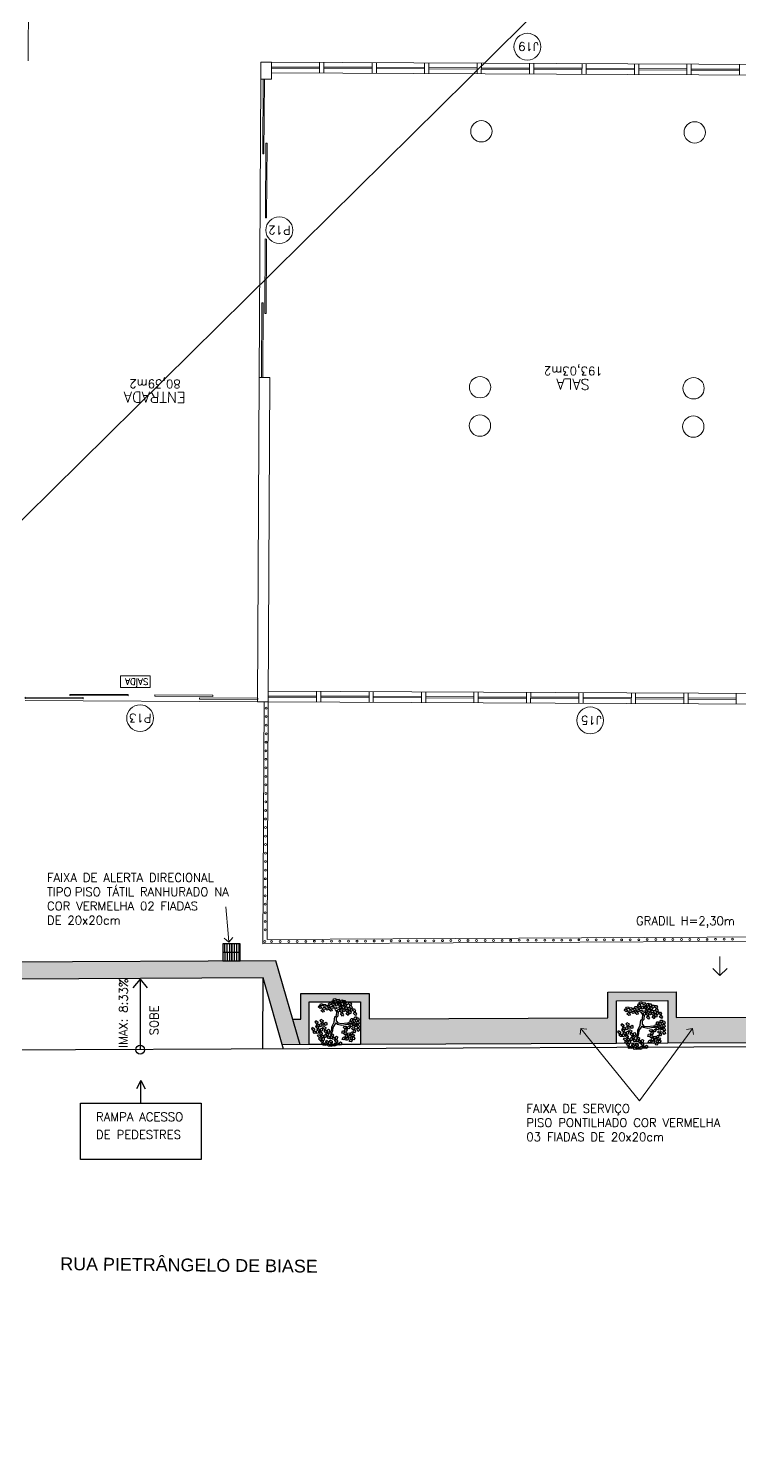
# Model space of a CAD drawing. Extents: x -1057 to 3416, y -340 to 4111.
# Drawn here: x 2302.78 to 2319.45, y -56.35 to -23.34 of the extents above; entities that cross this region are included whole.
import ezdxf
from ezdxf.enums import TextEntityAlignment as Align

# ---------------------------------------------------------------- set-up
doc = ezdxf.new("R2010")
doc.units = 0
doc.header["$LTSCALE"] = 50
for name, pattern in [('CONTINU', [0]), ('DASHDOT', [1, 0.5, -0.25, 0, -0.25]), ('DGN Style 1', [0.003115, 5.18318e-06, -0.00311]), ('HIDDEN', [9.525, 6.35, -3.175])]:
    doc.linetypes.add(name, pattern=pattern)
doc.layers.add('0.1', color=8, linetype='Continuous', lineweight=13)
doc.layers.add('Margem A3', color=8, linetype='DGN Style 1', lineweight=0)
for name, color, linetype in [('HAC', 1, 'Continuous'), ('medir projeto', 6, 'Continuous'), ('OK', 96, 'Continuous')]:
    doc.layers.add(name, color=color, linetype=linetype)
doc.styles.add('60x100', font='romans.shx', dxfattribs={"height": 0.2})
doc.styles.add('80X50', font='romans.shx')
doc.styles.add('ROBERTO', font='swissek.ttf')
doc.styles.get("Standard").update_dxf_attribs({"font": 'romans.shx'})

# ---------------------------------------------------------------- blocks, each defined once
blk = doc.blocks.new('ÁREA')
for p in [(0.00005, 0.00376), (0, 0)]:
    blk.add_attdef('COMPARTIMENTO', text='', height=0.0025).set_placement(p, align=Align.CENTER)
at = {"color": 1}
for p in [(-0.00005, -0.00376), (-0.0001, -0.00752)]:
    blk.add_attdef('ÁREA', text='', height=0.002, dxfattribs=at).set_placement(p, align=Align.CENTER)
blk = doc.blocks.new('L', base_point=(1.368, 0.591))
at = {"color": 3, "lineweight": -2}
for p, q in [((1.275, 0.567), (1.306, 0.592)), ((1.288, 0.517), (1.275, 0.567)), ((1.281, 0.65), (1.312, 0.675)), ((1.294, 0.6), (1.281, 0.65)), ((1.317, 0.508), (1.288, 0.517)), ((1.322, 0.591), (1.294, 0.6)), ((1.306, 0.592), (1.336, 0.538)), ((1.312, 0.675), (1.342, 0.621)), ((1.336, 0.538), (1.317, 0.508)), ((1.342, 0.621), (1.322, 0.591)), ((1.337, 0.489), (1.356, 0.548)), ((1.376, 0.484), (1.337, 0.489)), ((1.356, 0.548), (1.391, 0.554)), ((1.404, 0.527), (1.376, 0.484)), ((1.391, 0.554), (1.404, 0.527))]:
    blk.add_line(p, q, dxfattribs=at)
blk = doc.blocks.new('Árvore-13')
at = {"color": 3}
for p, q in [((-0.8, 0.3), (-0.96, 0.41)), ((-0.8, 0.41), (-0.95, 0.5)), ((-0.36, 0.35), (-0.8, 0.41)), ((-0.37, 0.23), (-0.8, 0.3)), ((-0.13, 0.11), (-0.37, 0.23)), ((-0.07, 0.19), (-0.36, 0.35)), ((-0.07, -0.04), (-0.13, 0.11)), ((0.03, 0.07), (-0.07, 0.19)), ((0.03, 0.07), (0.32, 0.33)), ((0.12, -0.05), (0.28, 0.13)), ((0.28, 0.13), (0.42, 0.28)), ((0.32, 0.33), (0.41, 0.54)), ((0.41, 0.54), (0.48, 0.66)), ((0.42, 0.28), (0.5, 0.51)), ((0.48, 0.66), (0.57, 0.72)), ((0.5, 0.51), (0.63, 0.67)), ((0.57, 0.72), (0.61, 0.82)), ((0.63, 0.67), (0.78, 0.72)), ((-0.3, -0.39), (-0.42, -0.69)), ((-0.2, -0.45), (-0.31, -0.74)), ((-0.31, -0.74), (-0.24, -0.89)), ((-0.15, -0.3), (-0.3, -0.39)), ((-0.05, -0.38), (-0.2, -0.45)), ((-0.07, -0.04), (-0.15, -0.3)), ((0.12, -0.05), (-0.05, -0.38))]:
    blk.add_line(p, q, dxfattribs=at)
at = {"color": 3, "xscale": 3.048, "yscale": 3.048, "zscale": 3.048}
for p, rotation in [((-1.3, 0.88), 347.8021081598379), ((-0.93, 0.96), 295.0165150851705), ((-0.72, 1.45), 295.0165150851705), ((-0.49, 1.26), 295.0165150851705), ((-0.25, 1.14), 295.0165150851705), ((0.17, 1.45), 190.1248425347958), ((0.35, 0.95), 190.1248425347958), ((0.58, 1.4), 190.1248425347958), ((0.68, 0.78), 190.1248425347958), ((0.85, 1.34), 190.1248425347958), ((1.21, 1.15), 190.1248425347958), ((1.32, 0.75), 190.1248425347958), ((-1.44, 0.37), 347.8021081598379), ((-1.13, 0.41), 347.8021081598379), ((-0.85, 0.46), 295.0165150851705), ((-0.35, 0.69), 295.0165150851705), ((0.76, 0.27), 190.1248425347958), ((0.8, -0.3), 190.1248425347958), ((1.12, 0.57), 190.1248425347958), ((1.2, -0.32), 190.1248425347958), ((1.25, 0.04), 190.1248425347958), ((1.58, 0.11), 190.1248425347958), ((-0.1, -0.9), 66.16076666471405), ((-0.02, -1.19), 66.16076666471405), ((0.5, -1), 66.16076666471405), ((-0.45, -1.4), 66.16076666471405), ((0.62, -1.32), 66.16076666471405)]:
    blk.add_blockref('L', p, dxfattribs=dict(at, rotation=rotation))
for p in [(-1.39, -0.31), (-1.23, -0.88), (-1.05, -0.53), (-0.87, -1.13), (-0.85, -0.45), (-0.67, -1.02), (-0.45, -1.04), (-0.44, -0.54)]:
    blk.add_blockref('L', p, dxfattribs=at)
blk = doc.blocks.new('_Open90')
at = {"color": 0, "linetype": 'ByBlock', "lineweight": -2}
for p, q in [((0, 0), (-1, 0)), ((-0.5, 0.5), (0, 0)), ((0, 0), (-0.5, -0.5))]:
    blk.add_line(p, q, dxfattribs=at)

msp = doc.modelspace()

# ---------------------------------------------------------------- hatches: boundary and pattern name
at = {"layer": 'HAC'}
h = msp.add_hatch(dxfattribs=at)
h.set_pattern_fill('HEX', color=256, scale=0.01, angle=90.0645, style=0)
h.set_pattern_definition([(90.064457, (1874.800696, -214.722465), (-0.0549925784, -6.1866e-05), [0.03175, -0.0635]), (210.064457, (1874.800696, -214.722465), (0.027549867, -0.047594037), [0.03175, -0.0635]), (150.064457, (1874.80066, -214.690715), (-0.0274427115, -0.047655903), [0.03175, -0.0635])])
h.paths.add_polyline_path([(2302.529, -45.642), (2308.279, -45.613), (2308.73, -47.183), (2309.145, -47.181), (2309.145, -47.178), (2308.58, -45.212), (2302.23, -45.243), (2301.646, -47.214), (2302.064, -47.212)])
h.paths.add_polyline_path([(2305.153, -47.268), (2305.162, -45.377), (2304.862, -45.376), (2304.853, -47.266)], flags=9)
h = msp.add_hatch(dxfattribs=at)
h.set_pattern_fill('HEX', color=256, scale=0.01, angle=90.0645, style=0)
h.set_pattern_definition([(90.064457, (1880.475065, -183.519685), (-0.0549925784, -6.1866e-05), [0.03175, -0.0635]), (210.064457, (1880.475065, -183.519685), (0.027549867, -0.047594037), [0.03175, -0.0635]), (150.064457, (1880.47503, -183.487936), (-0.0274427115, -0.047655903), [0.03175, -0.0635])])
h.paths.add_polyline_path([(2345.122, -46.427), (2332.722, -46.476), (2332.72, -45.475), (2332.674, -45.475), (2332.532, -45.552), (2332.554, -45.476), (2330.82, -45.484), (2330.821, -46.484), (2326.428, -46.505), (2326.426, -45.905), (2324.526, -45.914), (2324.529, -46.514), (2317.961, -46.545), (2317.959, -45.945), (2316.359, -45.952), (2316.361, -46.552), (2310.764, -46.578), (2310.764, -45.979), (2309.164, -45.98), (2309.164, -46.581), (2308.974, -46.582), (2309.146, -47.181), (2309.363, -47.18), (2309.364, -46.18), (2309.895, -46.18), (2309.903, -46.15), (2309.967, -46.18), (2310.095, -46.18), (2310.107, -46.137), (2310.144, -46.131), (2310.143, -46.18), (2310.157, -46.179), (2310.168, -46.142), (2310.196, -46.143), (2310.218, -46.179), (2310.242, -46.179), (2310.274, -46.175), (2310.274, -46.179), (2310.564, -46.179), (2310.563, -47.179), (2316.563, -47.151), (2316.56, -46.151), (2317.759, -46.146), (2317.763, -47.145), (2324.731, -47.113), (2324.727, -46.113), (2326.227, -46.106), (2326.23, -47.106), (2331.026, -47.083), (2331.021, -45.683), (2332.521, -45.676), (2332.526, -47.077), (2343.274, -47.026), (2345.124, -47.017)])
h.paths.add_polyline_path([(2309.949, -46.155), (2309.923, -46.133), (2309.934, -46.107), (2309.983, -46.101), (2310.005, -46.137), (2310.008, -46.131)], flags=16)
at = {"layer": 'medir projeto', "linetype": 'CONTINU', "lineweight": -2}
h = msp.add_hatch(dxfattribs=at)
h.set_pattern_fill('GRATE', color=1, scale=0.07, angle=450.2529)
h.set_pattern_definition([(90.252904, (1874.800696, -214.722465), (-0.055561959, -0.000245253), []), (180.252904, (1874.8007, -214.72247), (0.00098101, -0.22224783), [])])
h.paths.add_polyline_path([(2307.74, -44.814), (2307.34, -44.814), (2307.34, -45.216), (2307.74, -45.216)])

# ---------------------------------------------------------------- linework, layer by layer
at = {"layer": '0.1', "color": 8, "linetype": 'DASHDOT', "ltscale": 0.4}
msp.add_line((2302.777, -24.111), (2302.922, 5.289), dxfattribs=at)
at = {"layer": '0.1', "color": 7}
for p, q in [((2308.225, -24.538), (2308.227, -24.138)), ((2308.477, -24.139), (2308.227, -24.138)), ((2308.475, -24.539), (2308.477, -24.139)), ((2308.225, -24.538), (2308.475, -24.539)), ((2308.153, -39.138), (2308.191, -31.538)), ((2308.191, -31.538), (2308.441, -31.539)), ((2308.403, -39.139), (2308.441, -31.539)), ((2308.153, -39.138), (2308.403, -39.139)), ((2318.984, -45.112), (2318.984, -45.562)), ((2318.984, -45.562), (2318.816, -45.397)), ((2318.984, -45.562), (2319.152, -45.397))]:
    msp.add_line(p, q, dxfattribs=at)
at = {"layer": '0.1', "color": 8}
for p, q in [((2320.668, -24.449), (2308.476, -24.389)), ((2308.477, -24.139), (2320.669, -24.199)), ((2308.477, -24.249), (2309.606, -24.255)), ((2309.606, -24.285), (2308.477, -24.279)), ((2309.706, -24.255), (2310.835, -24.261)), ((2310.835, -24.291), (2309.706, -24.285)), ((2310.935, -24.261), (2312.064, -24.267)), ((2312.064, -24.297), (2310.935, -24.291)), ((2312.164, -24.267), (2313.293, -24.273)), ((2313.293, -24.303), (2312.164, -24.297)), ((2313.393, -24.273), (2314.523, -24.279)), ((2314.522, -24.309), (2313.393, -24.303)), ((2315.752, -24.315), (2314.622, -24.309)), ((2314.623, -24.279), (2315.752, -24.285)), ((2315.852, -24.285), (2316.981, -24.291)), ((2316.981, -24.321), (2315.852, -24.315)), ((2317.081, -24.292), (2318.21, -24.297)), ((2318.21, -24.327), (2317.081, -24.322)), ((2318.31, -24.298), (2319.439, -24.303)), ((2319.439, -24.333), (2318.31, -24.328)), ((2308.225, -24.538), (2308.191, -31.538)), ((2308.405, -38.889), (2321.504, -38.954)), ((2302.703, -39.111), (2308.153, -39.138)), ((2308.303, -39.138), (2308.275, -44.813)), ((2308.403, -39.139), (2308.376, -44.713)), ((2323.053, -39.211), (2308.403, -39.139)), ((2308.404, -38.999), (2309.533, -39.005)), ((2309.533, -39.035), (2308.404, -39.029)), ((2309.633, -39.005), (2310.762, -39.011)), ((2310.762, -39.041), (2309.633, -39.035)), ((2310.862, -39.011), (2311.991, -39.017)), ((2311.991, -39.047), (2310.862, -39.041)), ((2312.091, -39.017), (2313.221, -39.023)), ((2313.221, -39.053), (2312.091, -39.047)), ((2313.321, -39.023), (2314.45, -39.029)), ((2314.45, -39.059), (2313.321, -39.053)), ((2314.55, -39.029), (2315.679, -39.035)), ((2315.679, -39.065), (2314.55, -39.059)), ((2315.779, -39.035), (2316.908, -39.041)), ((2316.908, -39.071), (2315.779, -39.065)), ((2317.008, -39.041), (2318.137, -39.047)), ((2318.137, -39.077), (2317.008, -39.071)), ((2318.237, -39.047), (2319.366, -39.053)), ((2319.366, -39.083), (2318.237, -39.077)), ((2308.376, -44.713), (2354.461, -44.481)), ((2308.275, -44.813), (2354.504, -44.581))]:
    msp.add_line(p, q, dxfattribs=at)
for points in [[(2309.605, -24.395), (2309.606, -24.145)], [(2309.706, -24.145), (2309.705, -24.395)], [(2310.834, -24.401), (2310.836, -24.151)], [(2310.936, -24.151), (2310.934, -24.401)], [(2312.064, -24.407), (2312.065, -24.157)], [(2312.165, -24.157), (2312.164, -24.407)], [(2313.293, -24.413), (2313.294, -24.163)], [(2313.394, -24.163), (2313.393, -24.413)], [(2314.522, -24.419), (2314.523, -24.169)], [(2314.623, -24.169), (2314.622, -24.419)], [(2315.751, -24.425), (2315.752, -24.175)], [(2315.852, -24.175), (2315.851, -24.425)], [(2316.98, -24.431), (2316.981, -24.181)], [(2317.081, -24.182), (2317.08, -24.432)], [(2318.209, -24.437), (2318.211, -24.187)], [(2318.311, -24.188), (2318.309, -24.438)], [(2319.438, -24.443), (2319.44, -24.193)], [(2309.533, -39.145), (2309.534, -38.895)], [(2309.634, -38.895), (2309.633, -39.145)], [(2310.762, -39.151), (2310.763, -38.901)], [(2310.863, -38.901), (2310.862, -39.151)], [(2311.991, -39.157), (2311.992, -38.907)], [(2312.092, -38.907), (2312.091, -39.157)], [(2313.22, -39.163), (2313.221, -38.913)], [(2313.321, -38.913), (2313.32, -39.163)], [(2314.449, -39.169), (2314.45, -38.919)], [(2314.55, -38.919), (2314.549, -39.169)], [(2315.678, -39.175), (2315.679, -38.925)], [(2315.779, -38.925), (2315.778, -39.175)], [(2316.907, -39.181), (2316.909, -38.931)], [(2317.009, -38.931), (2317.007, -39.181)], [(2318.137, -39.187), (2318.138, -38.937)], [(2318.238, -38.937), (2318.237, -39.187)], [(2319.366, -39.193), (2319.367, -38.943)]]:
    msp.add_lwpolyline(points, dxfattribs=at)
for points in [[(2308.28, -24.538), (2308.31, -24.538), (2308.302, -26.288), (2308.272, -26.288)], [(2308.343, -26.038), (2308.373, -26.039), (2308.364, -27.789), (2308.334, -27.788)], [(2308.323, -30.038), (2308.353, -30.039), (2308.362, -28.289), (2308.332, -28.288)], [(2308.246, -31.538), (2308.276, -31.538), (2308.284, -29.788), (2308.254, -29.788)], [(2304.066, -39.038), (2302.704, -39.031), (2302.704, -39.061), (2304.066, -39.068)], [(2305.117, -38.973), (2303.754, -38.966), (2303.754, -38.996), (2305.116, -39.003)], [(2307.104, -38.983), (2305.742, -38.976), (2305.741, -39.006), (2307.104, -39.013)], [(2308.154, -39.058), (2306.791, -39.051), (2306.791, -39.081), (2308.154, -39.088)]]:
    msp.add_lwpolyline(points, close=True, dxfattribs=at)
at = {"layer": '0.1', "color": 8, "linetype": 'CONTINU'}
msp.add_lwpolyline([(2305.635, -38.531), (2304.941, -38.528), (2304.94, -38.803), (2305.634, -38.806)], close=True, dxfattribs=at)
at = {"layer": '0.1', "color": 7}
for points in [[(2307.463, -44.576), (2307.406, -43.952)], [(2315.851, -46.958), (2317.099, -48.498)], [(2318.225, -46.963), (2317.099, -48.498)]]:
    msp.add_lwpolyline(points, dxfattribs=at)
at = {"layer": '0.1', "color": 8}
for centre, radius in [((2314.472, -23.779), 0.314), ((2308.661, -28.081), 0.314), ((2305.4, -39.524), 0.314), ((2308.353, -39.289), 0.0225), ((2315.944, -39.576), 0.314), ((2308.352, -39.489), 0.0225), ((2308.35, -39.889), 0.0225), ((2308.351, -39.689), 0.0225), ((2308.348, -40.289), 0.0225), ((2308.349, -40.089), 0.0225), ((2308.347, -40.489), 0.0225), ((2308.345, -40.889), 0.0225), ((2308.346, -40.689), 0.0225), ((2308.344, -41.089), 0.0225), ((2308.342, -41.489), 0.0225), ((2308.343, -41.289), 0.0225), ((2308.34, -41.889), 0.0225), ((2308.341, -41.689), 0.0225), ((2308.339, -42.089), 0.0225), ((2308.337, -42.489), 0.0225), ((2308.338, -42.289), 0.0225), ((2308.335, -42.889), 0.0225), ((2308.336, -42.689), 0.0225), ((2308.334, -43.089), 0.0225), ((2308.332, -43.489), 0.0225), ((2308.333, -43.289), 0.0225), ((2308.33, -43.889), 0.0225), ((2308.331, -43.689), 0.0225), ((2308.329, -44.089), 0.0225), ((2308.327, -44.489), 0.0225), ((2308.328, -44.289), 0.0225), ((2308.322, -44.763), 0.0225), ((2308.481, -44.762), 0.0225), ((2308.681, -44.761), 0.0225), ((2308.881, -44.76), 0.0225), ((2309.081, -44.759), 0.0225), ((2309.281, -44.758), 0.0225), ((2309.481, -44.757), 0.0225), ((2309.681, -44.756), 0.0225), ((2309.881, -44.755), 0.0225), ((2310.081, -44.754), 0.0225), ((2310.281, -44.753), 0.0225), ((2310.481, -44.752), 0.0225), ((2310.681, -44.751), 0.0225), ((2310.881, -44.75), 0.0225), ((2311.081, -44.749), 0.0225), ((2311.281, -44.748), 0.0225), ((2311.481, -44.747), 0.0225), ((2311.681, -44.746), 0.0225), ((2311.881, -44.745), 0.0225), ((2312.081, -44.744), 0.0225), ((2312.281, -44.743), 0.0225), ((2312.481, -44.742), 0.0225), ((2312.681, -44.741), 0.0225), ((2312.881, -44.74), 0.0225), ((2313.081, -44.739), 0.0225), ((2313.281, -44.738), 0.0225), ((2313.481, -44.737), 0.0225), ((2313.681, -44.736), 0.0225), ((2313.881, -44.735), 0.0225), ((2314.081, -44.734), 0.0225), ((2314.281, -44.733), 0.0225), ((2314.481, -44.732), 0.0225), ((2314.681, -44.731), 0.0225), ((2314.881, -44.73), 0.0225), ((2315.081, -44.729), 0.0225), ((2315.281, -44.728), 0.0225), ((2315.481, -44.727), 0.0225), ((2315.681, -44.726), 0.0225), ((2315.881, -44.725), 0.0225), ((2316.081, -44.724), 0.0225), ((2316.281, -44.723), 0.0225), ((2316.481, -44.722), 0.0225), ((2316.681, -44.721), 0.0225), ((2316.881, -44.72), 0.0225), ((2317.081, -44.719), 0.0225), ((2317.281, -44.718), 0.0225), ((2317.481, -44.717), 0.0225), ((2317.681, -44.716), 0.0225), ((2317.881, -44.715), 0.0225), ((2318.081, -44.714), 0.0225), ((2318.281, -44.713), 0.0225), ((2318.481, -44.712), 0.0225), ((2318.681, -44.711), 0.0225), ((2318.881, -44.71), 0.0225), ((2319.081, -44.709), 0.0225), ((2319.281, -44.708), 0.0225)]:
    msp.add_circle(centre, radius, dxfattribs=at)
at = {"layer": '0.1', "color": 7}
for centre in [(2313.394, -25.763), (2318.394, -25.788), (2313.365, -31.763), (2318.365, -31.788), (2313.36, -32.663), (2318.36, -32.688)]:
    msp.add_circle(centre, 0.25, dxfattribs=at)
at = {"layer": 'Margem A3', "color": 7, "linetype": 'CONTINU', "lineweight": -2}
for p, q in [((2308.58, -45.212), (2302.23, -45.243)), ((2309.146, -47.181), (2308.58, -45.212)), ((2308.279, -45.613), (2302.529, -45.642)), ((2305.4, -45.648), (2305.232, -45.848)), ((2305.4, -45.648), (2305.4, -47.298)), ((2305.4, -45.648), (2305.568, -45.848)), ((2308.271, -45.613), (2308.263, -47.185)), ((2308.759, -47.283), (2308.279, -45.613)), ((2308.263, -47.185), (2308.263, -47.285)), ((2309.363, -47.18), (2308.73, -47.183)), ((2354.523, -47.073), (2309.363, -47.28)), ((2316.563, -47.151), (2310.563, -47.179)), ((2316.563, -47.151), (2310.563, -47.179)), ((2324.731, -47.113), (2317.763, -47.145)), ((2324.731, -47.114), (2317.763, -47.146)), ((2309.363, -47.28), (2299.036, -47.326)), ((2305.416, -48.022), (2305.317, -48.22)), ((2305.416, -48.55), (2305.416, -48.022)), ((2305.416, -48.022), (2305.515, -48.22))]:
    msp.add_line(p, q, dxfattribs=at)
for points in [[(2307.74, -45.216), (2307.74, -44.814), (2307.34, -44.814), (2307.34, -45.216)], [(2304.003, -48.55), (2306.828, -48.55), (2306.828, -49.871), (2304.003, -49.871)]]:
    msp.add_lwpolyline(points, close=True, dxfattribs=at)
for points in [[(2308.974, -46.582), (2309.164, -46.581), (2309.164, -45.98), (2310.764, -45.979), (2310.764, -46.578), (2316.361, -46.552), (2316.359, -45.952), (2317.959, -45.945), (2317.961, -46.545), (2324.529, -46.514), (2324.526, -45.914), (2326.426, -45.905), (2326.428, -46.505), (2330.821, -46.484), (2330.82, -45.484), (2332.72, -45.475), (2332.722, -46.476), (2345.122, -46.427), (2345.12, -45.817), (2346.72, -45.81), (2346.722, -46.405), (2350.191, -46.394)], [(2309.363, -47.18), (2309.364, -46.18), (2310.564, -46.179), (2310.563, -47.179), (2309.363, -47.18)], [(2316.563, -47.151), (2316.56, -46.151), (2317.759, -46.146), (2317.763, -47.146), (2316.563, -47.151)]]:
    msp.add_lwpolyline(points, dxfattribs=at)
msp.add_circle((2305.4, -47.298), 0.103, dxfattribs=at)
at = {"layer": 'medir projeto', "color": 5, "linetype": 'CONTINU', "lineweight": -2}
msp.add_line((2234.603, -102.131), (2440.695, 101.627), dxfattribs=at)
at = {"layer": 'medir projeto', "color": 7, "linetype": 'CONTINU', "lineweight": -2}
msp.add_line((2307.54, -44.814), (2307.54, -45.216), dxfattribs=at)

# ---------------------------------------------------------------- block references
at = {"layer": '0.1', "color": 8}
ref = msp.add_blockref('ÁREA', (2315.541, -31.571), dxfattribs=dict(at, xscale=133.3333333333334, yscale=133.3333333333334, zscale=133.3333333333334, rotation=179.7174815060635))
ref.add_attrib('COMPARTIMENTO', 'SALA', dxfattribs={"layer": '0', "color": 3, "height": 0.25, "rotation": 179.7175}).set_placement((2315.541, -31.571), align=Align.CENTER)
ref.add_attrib('ÁREA', '193,03m2', dxfattribs={"layer": '0', "color": 1, "height": 0.2, "rotation": 179.7175}).set_placement((2315.549, -31.283), align=Align.CENTER)
ref = msp.add_blockref('ÁREA', (2305.742, -31.874), dxfattribs=dict(at, xscale=133.3333333333334, yscale=133.3333333333334, zscale=133.3333333333334, rotation=179.7174815060635))
ref.add_attrib('COMPARTIMENTO', 'ENTRADA', dxfattribs={"layer": '0', "color": 3, "height": 0.25, "rotation": 179.7175}).set_placement((2305.742, -31.874), align=Align.CENTER)
ref.add_attrib('ÁREA', '80,39m2', dxfattribs={"layer": '0', "color": 1, "height": 0.2, "rotation": 179.7175}).set_placement((2305.75, -31.586), align=Align.CENTER)
at = {"layer": '0.1', "color": 7, "xscale": 0.2, "yscale": 0.2, "zscale": 0.2}
for p, rotation in [((2307.481, -44.775), 275.2300511573669), ((2315.725, -46.802), 129.0198192638408), ((2318.343, -46.802), 53.73135856309543)]:
    msp.add_blockref('_Open90', p, dxfattribs=dict(at, rotation=rotation))
at = {"layer": 'OK', "color": 3, "linetype": 'HIDDEN', "xscale": 0.3107660917594164, "yscale": 0.3107660917594164, "zscale": 0.3107660917594164}
for p, rotation in [((2309.984, -46.648), 196.6362105508731), ((2317.153, -46.723), 196.6362105508732)]:
    msp.add_blockref('Árvore-13', p, dxfattribs=dict(at, rotation=rotation))

# ---------------------------------------------------------------- texts
at = {"layer": '0.1', "color": 7}
for s, p in [('J19', (2314.737, -23.678)), ('P12', (2308.926, -27.981)), ('P13', (2305.666, -39.423)), ('J15', (2316.21, -39.475))]:
    msp.add_text(s, height=0.2, rotation=179.7175, dxfattribs=at).set_placement(p)
at = {"layer": '0.1', "color": 7, "text_generation_flag": 6}
msp.add_text('SAÍDA', height=0.15, rotation=359.7175, dxfattribs=at).set_placement((2305.594, -38.596))
at = {"layer": '0.1', "color": 7, "style": '80X50'}
msp.add_text('GRADIL H=2,30m', height=0.2, dxfattribs=at).set_placement((2317.018, -44.377))
at = {"layer": '0.1', "color": 7, "style": 'ROBERTO'}
msp.add_text('RUA PIETRÂNGELO DE BIASE', height=0.3, rotation=359.4423, dxfattribs=at).set_placement((2303.528, -52.468))
at = {"layer": '0.1', "color": 7, "char_height": 0.2, "attachment_point": 1, "style": '60x100'}
for s, insert in [('FAIXA DE ALERTA DIRECIONAL\\PTIPO{\\fArial|b0|i0|c0|p34; }PISO TÁTIL RANHURADO NA\\PCOR VERMELHA 02 FIADAS \\PDE 20x20cm', (2303.218, -43.163)), ('RAMPA ACESSO', (2304.368, -48.773)), ('FAIXA DE SERVIÇO\\PPISO PONTILHADO COR VERMELHA \\P03 FIADAS DE 20x20cm', (2314.449, -48.577)), ('DE PEDESTRES', (2304.368, -49.189))]:
    msp.add_mtext(s, dxfattribs=dict(at, insert=insert))
at = {"layer": 'Margem A3', "color": 7, "linetype": 'CONTINU', "lineweight": -2}
for s, p in [('IMAX: 8:33%%%', (2305.103, -47.256)), ('SOBE', (2305.826, -46.962))]:
    msp.add_text(s, height=0.2, rotation=89.7175, dxfattribs=at).set_placement(p)

doc.saveas('drawing.dxf')
